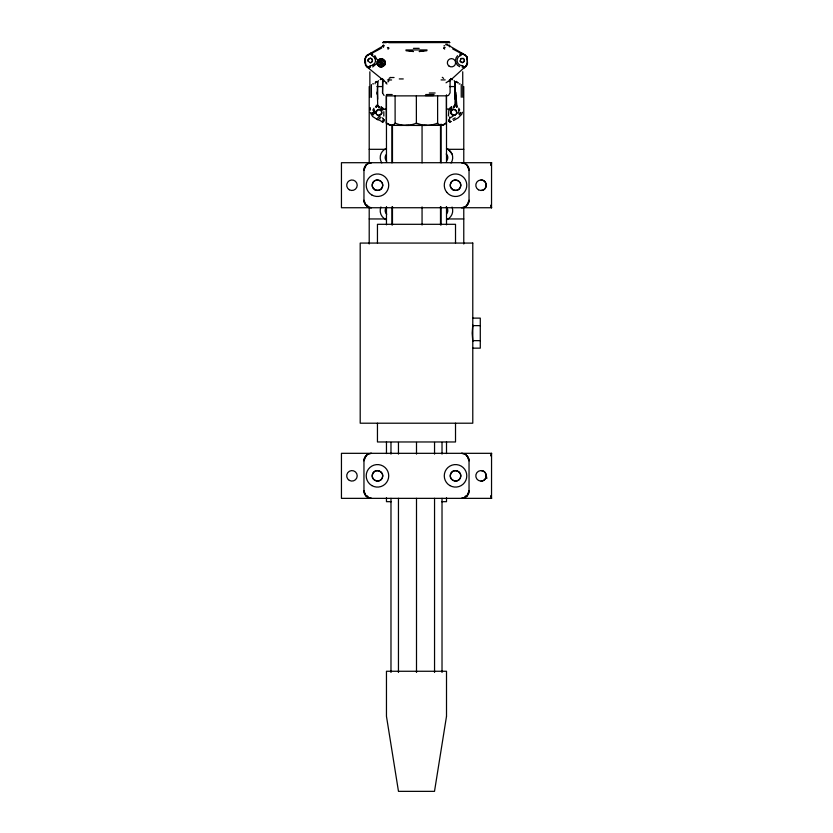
<?xml version="1.0" encoding="UTF-8"?>
<svg xmlns="http://www.w3.org/2000/svg" width="833" height="833" viewBox="0 0 833 833"><rect width="100%" height="100%" fill="white"/><g stroke="black" fill="none" stroke-linecap="round" stroke-linejoin="round"><path stroke-width="1.25" d="M384.055 95.462L382.545 92.9L382.888 79.958M382.545 92.9L382.576 79.999L383.128 79.656M376.308 105.291L376.287 105.531M454.953 104.854L455.339 89.808L454.933 81.894L454.172 80.593M454.943 99.106L454.933 81.894M378.432 80.676L377.682 81.978L377.287 89.891L377.703 104.927M377.682 81.978L377.703 99.189M455.12 104.843C452.704 108.28 453.412 107.572 455.359 104.854M376.922 94.098L377.047 92.026M375.131 111.57L374.246 110.081L373.101 109.789M454.329 106.77L453.766 106.447L453.569 107.301L453.704 106.364A1.531 1.489 63.2 0 0 454.297 106.218L454.339 106.239M376.651 118.609L382.878 122.149L384.138 119.89L383.076 119.171L384.148 119.942M472.78 324.88L472.165 333.138L472.78 341.395M375.121 83.789L375.142 82.904M454.537 106.28L455.193 105.416M481.047 470.583C487.763 470.426 487.763 481.245 481.047 481.089M378.817 106.863C379.525 109.342 378.817 105.447 379.098 107.384L378.973 106.457L379.13 107.936C379.702 105.614 378.307 107.801 378.099 106.322L377.297 104.916L378.13 105.968M467.261 62.975L465.699 66.557M467.511 63.11L465.928 66.64M490.97 455.818L491.553 453.319L341.447 453.319L341.447 498.353L491.553 498.353L490.97 495.854L491.553 498.353M365.302 59.258L365.864 56.873M490.897 455.745L491.553 453.319L491.532 498.353M372.507 60.84L371.643 62.371L370.321 62.808L368.144 61.121M453.735 106.353L453.537 107.863L453.589 106.77M375.079 112.538L375.277 111.882M461.565 114.496L462.45 112.268M455.349 104.833L455.13 105.687M449.466 46.69L450.007 46.304L449.445 46.617M366.218 164.851L364.521 167.36L363.959 170.213A7.507 7.507 0 0 1 371.466 162.706L368.738 163.226L366.218 164.851L363.959 170.213L363.959 200.243C364.031 204.262 367.447 207.656 371.466 207.74A7.507 7.507 0 0 1 363.959 200.243L366.104 205.491M466.782 205.605L468.479 203.085L469.041 200.243A7.507 7.507 0 0 1 461.534 207.74L464.262 207.23L466.782 205.605L469.041 200.243L469.041 170.213C468.969 166.194 465.553 162.799 461.534 162.706A7.507 7.507 0 0 1 469.041 170.213L466.897 164.965M366.218 455.464L364.521 457.973L363.959 460.826A7.507 7.507 0 0 1 371.466 453.319L368.738 453.829L366.218 455.464L363.959 460.826L363.959 490.845C364.031 494.875 367.447 498.269 371.466 498.353A7.507 7.507 0 0 1 363.959 490.845L366.104 496.104M466.782 496.208L468.479 493.698L469.041 490.845A7.507 7.507 0 0 1 461.534 498.353L464.262 497.842L466.782 496.208L469.041 490.845L469.041 460.826C468.969 456.796 465.553 453.402 461.534 453.319A7.507 7.507 0 0 1 469.041 460.826L466.897 455.578M368.144 59.726L368.176 61.246L368.353 59.278M449.07 81.54L467.084 65.016M465.043 55.259L460.764 52.791L461.42 53.593L460.514 55.509A5.258 5.258 0 0 0 462.284 65.713L464.085 67.213L463.554 68.358L465.657 66.421M378.109 60.018L377.11 63.725L379.588 66.65L381.545 66.932L384.752 64.828L384.836 60.986L381.733 58.737L378.109 60.018L381.733 58.737L377.151 61.746L383.555 59.476L377.11 63.725L384.836 60.986L377.984 65.495L385.262 62.912L379.588 66.65L384.752 64.828L381.545 66.932M457.911 113.475L459.587 109.696M459.056 114.444L460.253 112.361M459.524 114.829L460.826 112.57M365.656 56.852L367.301 55.207L382.732 46.179L383.524 44.94L383.534 47.158M373.965 108.238L373.434 109.113M388.355 48.376L387.918 49.053L388.969 48.304M450.007 107.894L451.715 106.759L448.872 109.592L448.477 115.964M450.08 110.185L452.111 108.144M464.262 497.842L465.626 495.843M368.176 59.861L370.289 58.164L372.278 59.424M464.397 61.038L462.284 62.704L460.108 61.017L460.93 62.173M463.71 67.327L463.346 66.171L462.232 66.182M461.555 114.444L458.275 117.797L453.558 120.525M365.271 59.122L365.729 65.12L369.061 68.452L368.53 67.306L370.331 65.807A5.258 5.258 0 0 0 372.08 55.603L371.164 53.687L371.82 52.885L367.551 55.363M376.152 63.995L372.674 66.921M449.799 116.891L449.549 118.296L453.225 116.068M376.641 114.35L377.339 114.964A3.02 2.999 -87.7 0 0 378.932 115.423L381.785 113.288L381.035 110.331L380.025 109.675L376.828 110.341L375.975 112.84L375.319 113.559L374.715 112.809M460.399 55.561L461.086 54.863M367.28 55.113L365.635 56.769L365.062 59.101L365.489 65.203M365.906 57.008L367.509 55.228L371.789 52.75L371.122 53.551L371.799 53.385M371.622 62.267L370.3 62.694M372.705 65.266L374.527 63.735M454.797 106.093L454.599 106.77M389.042 78.458L390.385 77.365L390.729 77.802M402.016 125.408L390.708 125.367L386.293 123.024L386.262 95.899L446.373 95.837L446.405 122.961L442.021 125.314L423.851 125.398M395.092 95.993L395.123 123.128C395.092 125.544 385.564 125.491 390.677 125.252L386.293 123.024M446.405 122.961L444.135 124.669L441.99 125.2L439.855 124.627M375.464 82.009L376.266 81.457M461.42 53.593L452.736 48.98M446.04 82.8L449.633 80.343M449.612 119.161L448.55 119.869L448.737 121.243L449.83 122.076L450.976 121.524M377.828 109.644L375.943 112.413A2.957 2.936 87.8 0 0 376.235 113.694M376.058 82.352L377.328 81.603M381.743 47.991L371.164 53.687M452.808 119.234L455.162 117.87M448.737 121.243L450.039 120.493M449.81 122.024L450.955 121.451M460.774 54.999L460.128 55.217M459.243 84.081L459.931 83.748M382.878 122.149L381.712 121.524M382.753 46.263L384.242 45.711M441.99 125.2C446.998 125.346 437.991 125.554 437.627 123.086C430.973 126.106 423.476 125.335 416.385 125.408M368.957 58.602L370.31 58.279M463.575 58.529L460.93 58.529L463.565 58.497L464.418 59.757M462.253 62.6L463.606 62.277L464.387 59.653M427.006 125.408L421.862 124.867L416.385 123.149C409.617 126.043 401.881 126.033 395.123 123.128M447.092 95.826L448.529 95.399L450.091 92.827L450.08 79.916L449.497 79.593M459.118 109.8L458.431 109.987L459.608 109.998M456.338 104.521L455.589 91.963L456.89 105.614A2.655 1.52 89.7 0 1 457.078 106.405L456.713 106.634M373.08 110.091L374.777 113.559M481.047 190.476C487.763 190.642 487.763 179.813 481.047 179.97M387.449 79.947L388.907 79.916M370.393 66.276L369.311 66.307L368.915 67.421M450.08 79.916L449.476 79.52M426.871 50.73L419.166 51.542L427.017 49.928L405.942 49.949L413.47 51.542L406.087 50.751M372.476 55.311L371.851 55.103M458.192 82.956L457.64 82.811M382.857 46.336L383.097 46.752M383.19 42.577L382.566 42.598L386.293 42.691M449.341 42.577L449.966 42.556L388.699 42.702M373.517 109.862L374.246 110.081M436.45 125.335L440.886 125.262L439.678 125.221M395.946 41.744L387.564 41.858L395.998 41.952M436.586 41.91L444.968 41.796L436.534 41.702M441.074 79.916L445.197 79.895M399.361 41.723L383.315 41.848L399.424 41.962M433.16 41.931L449.216 41.806L433.098 41.681M460.774 54.228L459.733 54.239M399.069 41.692L407.358 41.692M425.163 41.952L433.462 41.952M443.937 45.846L444.791 45.711M443.937 47.502L445.166 47.491M463.252 67.234L462.221 67.244M429.287 93.004L435.118 92.984M425.705 94.546L434.055 94.514M425.413 95.597L433.493 95.566M407.316 41.671L433.389 41.66M416.302 41.973L425.215 41.983M419.207 48.345L413.418 48.356M407.399 41.994L416.302 41.994M372.872 54.322L371.851 54.322M370.404 67.338L369.394 67.338M372.705 83.841L373.476 83.841M376.974 86.559L382.16 86.559M449.518 86.559L454.703 86.559M382.764 109.05L386.46 109.05M446.509 109.05L450.205 109.05M405.754 125.429L420.009 125.429M369.206 149.315L384.752 149.315L386.46 148.461A9.757 9.757 0 0 0 381.795 162.924M446.509 148.482L448.164 149.315L463.773 149.315M490.97 205.241L491.553 207.74L341.447 207.74L341.447 162.706L491.553 162.706L491.532 207.74M369.206 218.954L384.836 218.954L386.46 219.756M463.773 218.954L448.081 218.954L446.509 219.735A9.757 9.757 0 0 0 452.048 207.053M472.78 318.123L480.287 318.123L480.287 348.152L472.78 348.152M472.78 325.63L480.287 325.63M472.78 340.645L480.287 340.645M391.364 501.674L386.46 501.674L386.46 497.78M441.605 501.674L446.509 501.674L446.509 497.78M399.142 41.994L407.431 41.973M387.418 47.554L388.647 47.554M399.267 78.927L403.266 78.937M388.688 81.613L387.845 81.769M399.476 125.419L409.003 125.419M391.302 77.521L394.061 77.531M388.678 79.958L391.593 79.968M386.856 94.504L392.208 94.535M445.759 44.17L447.623 44.326M453.787 115.287A2.957 2.926 -87.4 0 0 455.349 114.839L456.036 114.236L455.349 114.881A3.02 2.999 88.6 0 1 453.756 115.35L450.882 113.184L451.632 110.227C453.496 108.248 457.109 110.06 456.692 112.715A2.957 2.926 -87.4 0 1 456.432 113.6M376.464 106.718L375.954 106.718M446.217 44.711L449.81 46.19L449.029 44.867M378.921 109.435L381.035 110.31A2.968 2.947 87.5 0 1 378.953 115.381M378.359 106.312L377.953 105.989L379.046 106.853L378.317 106.301A1.531 1.489 -65.5 0 0 378.921 106.437L378.786 106.53M371.081 58.32L371.633 58.706M382.67 120.566L383.971 121.306M449.789 46.107L465.272 55.103L466.917 56.748M460.722 52.666L465.012 55.124L466.688 56.904L467.292 59.153M452.413 79.562L450.559 78.489L452.423 79.614M378.588 116.12L380.952 117.484M377.838 117.432L380.202 118.796M377.963 119.931L372.559 116.453L370.206 112.372M455.276 81.519L456.567 82.269M380.566 108.228L382.597 110.248M366.655 66.661L386.616 82.863M443.614 48.252L444.676 48.991L444.239 48.324M382.43 117.859L383.305 118.838M385.887 83.206L386.96 84.008M456.359 81.374L457.879 82.592M442.271 77.313L443.614 78.396M369.029 68.327L365.697 64.984M376.631 114.319L377.339 114.933A3.02 2.999 86.1 0 0 378.932 115.391M372.195 55.655L371.518 54.322M448.164 149.315L452.048 154.022M374.829 55.54L377.005 59.539M365.468 65.12L366.676 66.744M371.612 58.602L372.466 61.246M367.291 205.199L368.613 207.178M367.291 495.802L368.613 497.79M459.254 109.019L458.723 108.155M372.434 112.455L373.632 114.537M371.872 112.663L373.174 114.923M374.246 57.081L375.391 59.174M383.003 80.416L383.565 81.603L383.565 79.343M457.078 106.405L456.245 105.135L456.047 98.554M490.897 205.324L491.553 207.74M466.897 56.654L467.532 63.193M460.951 58.633L460.139 61.153M486.305 475.841A5.258 5.258 0 0 1 478.423 480.391A5.258 5.258 0 0 1 478.423 471.291A5.258 5.258 0 0 1 486.305 475.841L486.889 478.34M467.261 59.018L467.303 63.11M462.731 71.753L462.752 97.242M461.243 84.508L461.253 97.253M437.606 95.951L437.627 123.086M416.354 96.024L416.385 123.149M383.826 111.684L383.826 116.037M371.393 84.602L371.403 97.346M370.352 107.707L370.352 110.091M369.862 71.794L369.894 97.346M365.041 59.018L365.041 63.214M463.773 86.559L463.773 163.32M463.773 207.355L463.773 243.996M455.516 243.069L455.516 224.306L377.453 224.306L377.453 243.069M455.516 423.206L455.516 441.969L377.453 441.969L377.453 423.206M446.509 94.816L446.509 162.404M446.509 206.605L446.509 224.837M446.509 441.886L446.509 453.579M442.021 442.427L442.021 454.12M442.021 498.311L442.021 672.46M441.053 124.086L441.053 162.904M441.053 206.907L441.053 225.025M440.501 124.711L440.501 162.404M440.501 206.605L440.501 224.806M434.545 442.427L434.545 454.12M434.545 498.311L434.545 672.46M422.06 125.377L422.06 162.904M422.06 206.907L422.06 225.025M416.5 442.427L416.5 454.12M416.5 498.311L416.5 672.46M398.455 442.427L398.455 454.12M398.455 498.311L398.455 672.46M392.468 126.012L392.468 162.404M392.468 206.605L392.468 224.806M391.968 125.377L391.968 162.904M391.968 206.907L391.968 225.025M390.979 442.427L390.979 454.12M390.979 498.311L390.979 672.46M386.46 94.816L386.46 162.404M386.46 206.605L386.46 224.848M386.46 441.886L386.46 453.579M369.206 86.559L369.206 163.32M369.206 207.355L369.206 243.996M386.241 219.673A9.757 9.757 0 0 1 380.92 206.938M386.751 161.154A4.8 4.8 0 0 1 386.366 154.376M386.751 214.227A4.8 4.8 0 0 1 386.366 207.448M446.217 153.99A4.8 4.8 0 0 1 446.603 160.769M446.217 207.063A4.8 4.8 0 0 1 446.603 213.842M446.665 148.545A9.757 9.757 0 0 1 451.049 163.018M376.245 113.725A2.957 2.926 -87.7 0 1 375.975 112.84M373.923 112.153A5.404 5.383 -86.8 0 1 373.528 110.466M459.649 66.702A6.758 6.758 0 0 1 457.536 55.686M456.369 113.642A2.968 2.947 87.5 0 0 456.661 112.361L455.849 110.258L453.735 109.352L451.642 110.258A2.968 2.947 87.5 0 0 451.944 114.735A3.009 2.988 87.5 0 0 453.756 115.339M446.509 716.297L434.503 791.35L398.476 791.35L386.46 716.297L386.46 671.263L446.509 671.263L446.509 716.297M372.59 183.291C369.967 189.445 380.025 193.485 382.357 187.165C384.971 181 374.912 176.971 372.59 183.291M372.59 473.904C369.967 480.058 380.025 484.098 382.357 477.767C384.971 471.613 374.912 467.573 372.59 473.904M450.643 183.291C448.029 189.445 458.088 193.485 460.41 187.165C463.033 181 452.975 176.971 450.643 183.291M450.643 473.904C448.029 480.058 458.088 484.098 460.41 477.767C463.033 471.613 452.975 467.573 450.643 473.904M491.553 162.706L490.97 165.215L491.553 162.706M382.024 78.562L380.181 79.635L382.045 78.614M456.453 106.884L457.234 106.811L456.453 106.884M472.78 243.069L360.2 243.069L360.2 423.206L472.78 423.206L472.78 243.069M375.922 106.905L376.537 107.134L375.922 106.905M382.659 107.967L380.952 106.832L383.794 109.654L382.659 107.967M378.661 66.13A4.123 4.123 0 0 0 385.242 63.318A4.123 4.123 0 0 0 379.515 59.028A4.123 4.123 0 0 0 378.661 66.13M449.008 66.057A4.123 4.123 0 0 0 455.578 63.246A4.123 4.123 0 0 0 449.862 58.956A4.123 4.123 0 0 0 449.008 66.057M446.738 192.267A11.256 11.256 0 0 0 466.022 189.32A11.256 11.256 0 0 0 453.829 174.097A11.256 11.256 0 0 0 446.738 192.267M371.841 194.974A11.256 11.256 0 0 0 388.73 185.228A11.256 11.256 0 0 0 371.841 175.482A11.256 11.256 0 0 0 371.841 194.974M374.84 189.778A5.258 5.258 0 0 0 382.722 185.228A5.258 5.258 0 0 0 374.84 180.678A5.258 5.258 0 0 0 374.84 189.778M452.902 189.778A5.258 5.258 0 0 0 460.784 185.228A5.258 5.258 0 0 0 452.902 180.678A5.258 5.258 0 0 0 452.902 189.778M478.423 189.778A5.258 5.258 0 0 0 486.305 185.228A5.258 5.258 0 0 0 478.423 180.678A5.258 5.258 0 0 0 478.423 189.778M349.329 189.778A5.258 5.258 0 0 0 357.211 185.228A5.258 5.258 0 0 0 349.329 180.678A5.258 5.258 0 0 0 349.329 189.778M349.329 480.391A5.258 5.258 0 0 0 357.211 475.841A5.258 5.258 0 0 0 349.329 471.291A5.258 5.258 0 0 0 349.329 480.391M374.84 480.391A5.258 5.258 0 0 0 382.722 475.841A5.258 5.258 0 0 0 374.84 471.291A5.258 5.258 0 0 0 374.84 480.391M452.902 480.391A5.258 5.258 0 0 0 460.784 475.841A5.258 5.258 0 0 0 452.902 471.291A5.258 5.258 0 0 0 452.902 480.391M449.903 485.587A11.256 11.256 0 0 0 466.792 475.841A11.256 11.256 0 0 0 449.903 466.084A11.256 11.256 0 0 0 449.903 485.587M371.841 485.587A11.256 11.256 0 0 0 388.73 475.841A11.256 11.256 0 0 0 371.841 466.084A11.256 11.256 0 0 0 371.841 485.587"/></g></svg>
